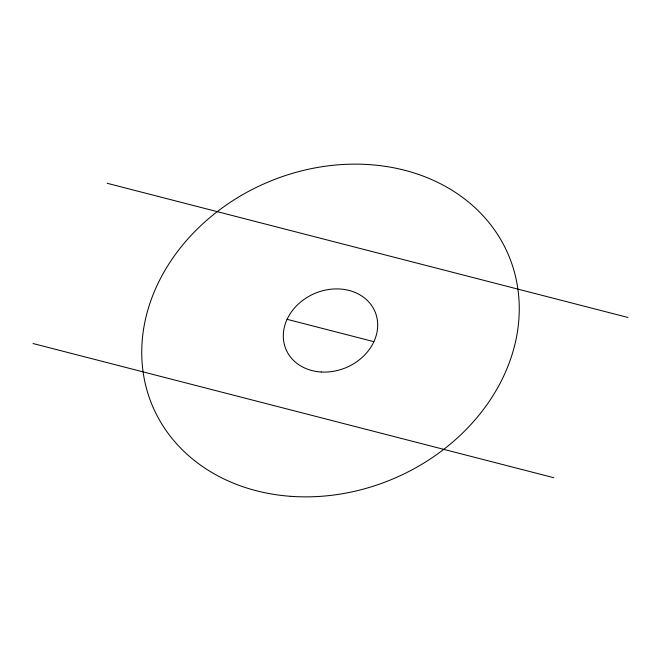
<?xml version="1.0" encoding="UTF-8"?>
<svg xmlns="http://www.w3.org/2000/svg" width="661" height="661" viewBox="0 0 661 661"><rect width="100%" height="100%" fill="white"/><g stroke="black" fill="none" stroke-linecap="round" stroke-linejoin="round"><path stroke-width="0.99" d="M107.189 183.287L627.95 317.47M287.105 319.321L373.895 341.679M33.05 343.53L553.811 477.713M321.279 372.003A48.336 40.255 -23 0 0 375.192 312.091A48.336 40.255 -23 0 0 295.029 307.398A48.336 40.255 -23 0 0 321.279 372.003M290.551 496.312A193.334 161.028 -23 0 0 510.242 259.368A193.334 161.028 -23 0 0 190.715 235.82A193.334 161.028 -23 0 0 290.551 496.312"/></g></svg>
